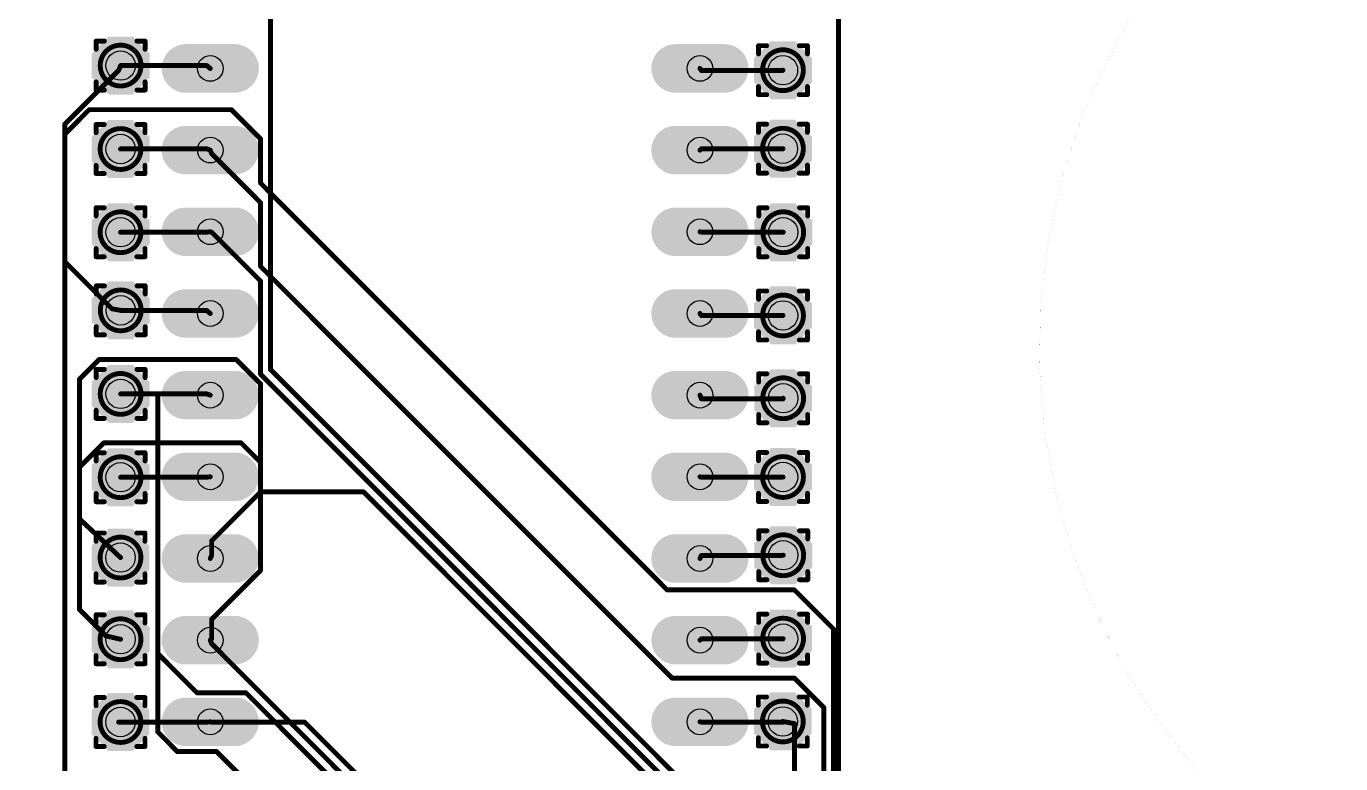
# Model space of a CAD drawing. Extents: x -96 to 96, y -43 to 63.
# Drawn here: x 43 to 83.91, y 2.21 to 25.15 of the extents above; entities that cross this region are included whole.
import ezdxf

# ---------------------------------------------------------------- set-up
doc = ezdxf.new("R2010")
doc.units = 0
for name, color, linetype in [('1', 12, 'CONTINUOUS'), ('16', 132, 'CONTINUOUS'), ('17', 110, 'CONTINUOUS'), ('20', 31, 'CONTINUOUS'), ('21', 253, 'CONTINUOUS'), ('23', 53, 'CONTINUOUS'), ('25', 253, 'CONTINUOUS'), ('29', 253, 'CONTINUOUS'), ('30', 253, 'CONTINUOUS'), ('44', 253, 'CONTINUOUS'), ('51', 253, 'CONTINUOUS')]:
    doc.layers.add(name, color=color, linetype=linetype)

# ---------------------------------------------------------------- blocks, each defined once
blk = doc.blocks.new('OCTAGONP')
at = {"const_width": 0.5}
blk.add_lwpolyline([(-0.25, -0.1036), (-0.25, 0.1036), (-0.1036, 0.25), (0.1036, 0.25), (0.25, 0.1036), (0.25, -0.1036), (0.1036, -0.25), (-0.1036, -0.25), (-0.25, -0.1036), (-0.25, 0.1036)], dxfattribs=at)
blk = doc.blocks.new('LONGP100')
at = {"const_width": 1}
blk.add_lwpolyline([(-0.5, 0), (0.5, 0)], dxfattribs=at)
at = {"const_width": 0.5}
for points in [[(-0.5, 0.25, 1), (-0.5, -0.25)], [(0.5, -0.25, 1), (0.5, 0.25)]]:
    blk.add_lwpolyline(points, format="xyb", dxfattribs=at)

msp = doc.modelspace()

# ---------------------------------------------------------------- linework, layer by layer
at = {"layer": '1', "const_width": 0.1524}
for points in [[(45.9369, 23.9268), (45.9357, 23.9257)], [(45.9369, 23.9268), (48.6156, 23.9268)], [(48.6156, 23.9268), (48.725, 23.836)], [(64.008, 23.7744), (63.965, 23.836)], [(66.5406, 23.7744), (64.008, 23.7744)], [(66.5479, 23.7817), (66.5406, 23.7744)], [(44.196, 21.7932), (44.958, 22.5552)], [(44.958, 22.5552), (49.3776, 22.5552)], [(49.3776, 22.5552), (50.292, 21.6408)], [(44.196, 17.8308), (44.196, 21.7932)], [(50.292, 21.6408), (50.292, 20.2692)], [(45.9359, 21.336), (45.9329, 21.3302)], [(45.9359, 21.336), (48.6156, 21.336)], [(48.6156, 21.336), (48.725, 21.296)], [(48.768, 21.1836), (48.725, 21.296)], [(64.008, 21.336), (63.965, 21.296)], [(66.5408, 21.336), (64.008, 21.336)], [(66.5408, 21.336), (66.5473, 21.3406)], [(48.768, 21.1836), (50.292, 19.6596)], [(50.292, 20.2692), (62.9412, 7.62)], [(50.292, 19.6596), (50.292, 17.6784)], [(45.9368, 18.7452), (45.9328, 18.7422)], [(45.9368, 18.7452), (48.6156, 18.7452)], [(48.6156, 18.7452), (48.725, 18.756)], [(64.008, 18.7452), (63.965, 18.756)], [(66.5486, 18.7452), (64.008, 18.7452)], [(66.5486, 18.7452), (66.5561, 18.7421)], [(45.6666, 16.3602), (44.196, 17.8308)], [(50.292, 17.6784), (63.0936, 4.8768)], [(45.6666, 16.3602), (45.9396, 16.3127)], [(45.9448, 16.3068), (45.9396, 16.3127)], [(45.9448, 16.3068), (48.6156, 16.3068)], [(48.6156, 16.3068), (48.725, 16.216)], [(64.008, 16.1544), (63.965, 16.216)], [(66.4464, 16.1544), (64.008, 16.1544)], [(66.4471, 16.1537), (66.4464, 16.1544)], [(66.5503, 16.1537), (66.4471, 16.1537)], [(44.6532, 14.1732), (45.2628, 14.7828)], [(45.2628, 14.7828), (49.53, 14.7828)], [(49.53, 14.7828), (50.292, 14.0208)], [(44.6532, 7.0104), (44.6532, 14.1732)], [(50.292, 14.0208), (50.292, 8.2296)], [(46.0248, 13.716), (45.9357, 13.7141)], [(46.0248, 13.716), (47.0916, 13.716)], [(47.0916, 13.716), (48.6156, 13.716)], [(47.0916, 13.716), (47.0916, 3.2004)], [(48.6156, 13.716), (48.725, 13.676)], [(64.008, 13.5636), (63.965, 13.676)], [(66.5529, 13.5636), (64.008, 13.5636)], [(66.5529, 13.5636), (66.5546, 13.5792)], [(64.008, 11.1252), (63.965, 11.136)], [(66.5289, 11.1252), (64.008, 11.1252)], [(66.5289, 11.1252), (66.5495, 11.1296)], [(64.008, 8.6868), (63.965, 8.596)], [(66.4845, 8.6868), (64.008, 8.6868)], [(66.4845, 8.6868), (66.5567, 8.6966)], [(50.292, 8.2296), (48.768, 6.7056)], [(62.9412, 7.62), (66.9036, 7.62)], [(66.9036, 7.62), (68.1228, 6.4008)], [(45.4755, 6.1881), (44.6532, 7.0104)], [(48.768, 6.7056), (48.768, 6.096)], [(45.4755, 6.1881), (45.9326, 6.084)], [(48.768, 6.096), (48.725, 6.056)], [(64.008, 6.096), (63.965, 6.056)], [(66.5499, 6.096), (64.008, 6.096)], [(66.5499, 6.096), (66.5525, 6.1033)], [(68.1228, 6.4008), (68.1228, 1.8288)], [(63.0936, 4.8768), (66.9036, 4.8768)], [(66.9036, 4.8768), (67.818, 3.9624)], [(67.818, 3.9624), (67.818, -2.286)], [(47.0916, 3.2004), (47.7012, 2.5908)], [(48.768, 3.5052), (48.725, 3.516)], [(51.6636, 3.5052), (48.768, 3.5052)], [(67.056, -11.8872), (51.6636, 3.5052)], [(64.008, 3.5052), (63.965, 3.516)], [(66.5422, 3.5052), (64.008, 3.5052)], [(66.5422, 3.5052), (66.5444, 3.527)], [(66.9036, 3.4603), (66.5444, 3.527)], [(66.9036, -5.4864), (66.9036, 3.4603)], [(47.7012, 2.5908), (48.9204, 2.5908)], [(48.9204, 2.5908), (64.1604, -12.6492)]]:
    msp.add_lwpolyline(points, dxfattribs=at)
at = {"layer": '1', "const_width": 0.0762}
for points in [[(45.9105, 23.9543, 1), (45.9609, 23.8972)], [(45.9369, 23.9649, 1), (45.9369, 23.8887)], [(45.9621, 23.8982, 1), (45.9117, 23.9554)], [(48.6399, 23.9561, 1), (48.5913, 23.8975)], [(48.6156, 23.8887, 1), (48.6156, 23.9649)], [(48.7007, 23.8067, 1), (48.7493, 23.8653)], [(63.9962, 23.8578, 1), (63.9338, 23.8142)], [(64.008, 23.8125, 1), (64.008, 23.7363)], [(63.9768, 23.7526, 1), (64.0392, 23.7962)], [(66.5137, 23.8013, 1), (66.5676, 23.7475)], [(66.5748, 23.7547, 1), (66.521, 23.8086)], [(66.5406, 23.7363, 1), (66.5406, 23.8125)], [(44.958, 22.5933, 1), (44.958, 22.5171)], [(44.9849, 22.5283, 1), (44.9311, 22.5821)], [(49.4045, 22.5821, 1), (49.3507, 22.5283)], [(49.3776, 22.5171, 1), (49.3776, 22.5933)], [(44.2341, 21.7932, 1), (44.1579, 21.7932)], [(44.1691, 21.8201, 1), (44.2229, 21.7663)], [(50.3301, 21.6408, 1), (50.2539, 21.6408)], [(50.2651, 21.6139, 1), (50.3189, 21.6677)], [(45.8993, 21.3482, 1), (45.9664, 21.3122)], [(45.9359, 21.3741, 1), (45.9359, 21.2979)], [(45.9695, 21.318, 1), (45.9024, 21.354)], [(48.6287, 21.3718, 1), (48.6025, 21.3002)], [(48.6156, 21.2979, 1), (48.6156, 21.3741)], [(48.7606, 21.3096, 1), (48.6894, 21.2824)], [(48.7119, 21.2602, 1), (48.7381, 21.3318)], [(63.939, 21.3239, 1), (63.991, 21.2681)], [(64.008, 21.3741, 1), (64.008, 21.2979)], [(64.034, 21.3081, 1), (63.982, 21.3639)], [(66.5186, 21.367, 1), (66.563, 21.305)], [(66.5695, 21.3097, 1), (66.5251, 21.3716)], [(66.5408, 21.2979, 1), (66.5408, 21.3741)], [(48.7949, 21.2105, 1), (48.7411, 21.1567)], [(48.7324, 21.17, 1), (48.8036, 21.1972)], [(50.2539, 20.2692, 1), (50.3301, 20.2692)], [(50.3189, 20.2961, 1), (50.2651, 20.2423)], [(50.3301, 19.6596, 1), (50.2539, 19.6596)], [(50.2651, 19.6327, 1), (50.3189, 19.6865)], [(45.9368, 18.7833, 1), (45.9368, 18.7071)], [(45.9598, 18.7149, 1), (45.9137, 18.7755)], [(48.6119, 18.7831, 1), (48.6193, 18.7073)], [(48.6156, 18.7071, 1), (48.6156, 18.7833)], [(48.7287, 18.7181, 1), (48.7213, 18.7939)], [(63.9743, 18.793, 1), (63.9557, 18.719)], [(64.008, 18.7833, 1), (64.008, 18.7071)], [(63.9987, 18.7082, 1), (64.0173, 18.7822)], [(66.5631, 18.7804, 1), (66.5341, 18.71)], [(66.5486, 18.7071, 1), (66.5486, 18.7833)], [(45.9097, 18.7725, 1), (45.9558, 18.7118)], [(66.5416, 18.7069, 1), (66.5706, 18.7774)], [(44.1579, 17.8308, 1), (44.2341, 17.8308)], [(44.2229, 17.8577, 1), (44.1691, 17.8039)], [(50.2539, 17.6784, 1), (50.3301, 17.6784)], [(50.3189, 17.7053, 1), (50.2651, 17.6515)], [(45.6732, 16.3977, 1), (45.6601, 16.3226)], [(45.6397, 16.3332, 1), (45.6936, 16.3871)], [(45.9681, 16.338, 1), (45.9111, 16.2874)], [(45.9448, 16.3449, 1), (45.9448, 16.2687)], [(45.9163, 16.2815, 1), (45.9734, 16.3321)], [(45.9331, 16.2752, 1), (45.9461, 16.3502)], [(48.6399, 16.3361, 1), (48.5913, 16.2775)], [(48.6156, 16.2687, 1), (48.6156, 16.3449)], [(48.7007, 16.1867, 1), (48.7493, 16.2453)], [(63.9962, 16.2378, 1), (63.9338, 16.1942)], [(64.008, 16.1925, 1), (64.008, 16.1163)], [(63.9768, 16.1326, 1), (64.0392, 16.1762)], [(66.4722, 16.1825, 1), (66.4206, 16.1263)], [(66.4471, 16.1918, 1), (66.4471, 16.1156)], [(66.4214, 16.1257, 1), (66.4729, 16.1818)], [(66.4464, 16.1163, 1), (66.4464, 16.1925)], [(66.5503, 16.1156, 1), (66.5503, 16.1918)], [(45.2628, 14.8209, 1), (45.2628, 14.7447)], [(45.2897, 14.7559, 1), (45.2359, 14.8097)], [(49.5569, 14.8097, 1), (49.5031, 14.7559)], [(49.53, 14.7447, 1), (49.53, 14.8209)], [(44.6913, 14.1732, 1), (44.6151, 14.1732)], [(44.6263, 14.2001, 1), (44.6801, 14.1463)], [(50.3301, 14.0208, 1), (50.2539, 14.0208)], [(50.2651, 13.9939, 1), (50.3189, 14.0477)], [(45.9349, 13.7521, 1), (45.9365, 13.676)], [(46.0248, 13.7541, 1), (46.0248, 13.6779)], [(46.0256, 13.6779, 1), (46.024, 13.7541)], [(47.0916, 13.7541, 1), (47.0916, 13.6779)], [(47.1297, 13.716, 1), (47.0535, 13.716)], [(47.0916, 13.6779, 1), (47.0916, 13.7541)], [(48.6287, 13.7518, 1), (48.6025, 13.6802)], [(48.6156, 13.6779, 1), (48.6156, 13.7541)], [(48.7119, 13.6402, 1), (48.7381, 13.7118)], [(64.0006, 13.6896, 1), (63.9294, 13.6624)], [(64.008, 13.6017, 1), (64.008, 13.5255)], [(63.9724, 13.55, 1), (64.0436, 13.5772)], [(66.515, 13.5678, 1), (66.5908, 13.5594)], [(66.5925, 13.575, 1), (66.5167, 13.5834)], [(66.5529, 13.5255, 1), (66.5529, 13.6017)], [(63.9743, 11.173, 1), (63.9557, 11.099)], [(64.008, 11.1633, 1), (64.008, 11.0871)], [(63.9987, 11.0882, 1), (64.0173, 11.1622)], [(66.5209, 11.1624, 1), (66.537, 11.088)], [(66.5289, 11.0871, 1), (66.5289, 11.1633)], [(66.5575, 11.0924, 1), (66.5414, 11.1669)], [(63.9306, 8.6123, 1), (63.9994, 8.5797)], [(64.008, 8.7249, 1), (64.008, 8.6487)], [(64.0424, 8.6705, 1), (63.9736, 8.7031)], [(66.4794, 8.7246, 1), (66.4896, 8.649)], [(66.4845, 8.6487, 1), (66.4845, 8.7249)], [(66.5618, 8.6588, 1), (66.5515, 8.7343)], [(50.2539, 8.2296, 1), (50.3301, 8.2296)], [(50.3189, 8.2027, 1), (50.2651, 8.2565)], [(62.9412, 7.6581, 1), (62.9412, 7.5819)], [(62.9143, 7.5931, 1), (62.9681, 7.6469)], [(66.9305, 7.6469, 1), (66.8767, 7.5931)], [(66.9036, 7.5819, 1), (66.9036, 7.6581)], [(44.6151, 7.0104, 1), (44.6913, 7.0104)], [(44.6801, 7.0373, 1), (44.6263, 6.9835)], [(48.8061, 6.7056, 1), (48.7299, 6.7056)], [(48.7411, 6.7325, 1), (48.7949, 6.6787)], [(45.4839, 6.2253, 1), (45.467, 6.151)], [(45.4485, 6.1612, 1), (45.5024, 6.2151)], [(45.9241, 6.0468, 1), (45.941, 6.1211)], [(48.794, 6.0681, 1), (48.742, 6.1239)], [(64.008, 6.1341, 1), (64.008, 6.0579)], [(64.034, 6.0681, 1), (63.982, 6.1239)], [(66.514, 6.1088, 1), (66.5858, 6.0832)], [(66.5884, 6.0905, 1), (66.5167, 6.1161)], [(66.5499, 6.0579, 1), (66.5499, 6.1341)], [(68.1609, 6.4008, 1), (68.0847, 6.4008)], [(68.0959, 6.3739, 1), (68.1497, 6.4277)], [(48.699, 6.0839, 1), (48.751, 6.0281)], [(48.7299, 6.096, 1), (48.8061, 6.096)], [(63.939, 6.0839, 1), (63.991, 6.0281)], [(63.0936, 4.9149, 1), (63.0936, 4.8387)], [(63.0667, 4.8499, 1), (63.1205, 4.9037)], [(66.9305, 4.9037, 1), (66.8767, 4.8499)], [(66.9036, 4.8387, 1), (66.9036, 4.9149)], [(67.8561, 3.9624, 1), (67.7799, 3.9624)], [(67.7911, 3.9355, 1), (67.8449, 3.9893)], [(47.1185, 3.2273, 1), (47.0647, 3.1735)], [(48.7343, 3.553, 1), (48.7157, 3.479)], [(48.768, 3.5433, 1), (48.768, 3.4671)], [(48.7587, 3.4682, 1), (48.7773, 3.5422)], [(51.6905, 3.5321, 1), (51.6367, 3.4783)], [(51.6636, 3.4671, 1), (51.6636, 3.5433)], [(63.9743, 3.553, 1), (63.9557, 3.479)], [(64.008, 3.5433, 1), (64.008, 3.4671)], [(63.9987, 3.4682, 1), (64.0173, 3.5422)], [(66.5043, 3.509, 1), (66.5801, 3.5014)], [(66.5514, 3.5645, 1), (66.5375, 3.4896)], [(66.5823, 3.5232, 1), (66.5065, 3.5308)], [(66.5422, 3.4671, 1), (66.5422, 3.5433)], [(66.9417, 3.4603, 1), (66.8655, 3.4603)], [(66.8966, 3.4228, 1), (66.9106, 3.4977)], [(47.0535, 3.2004, 1), (47.1297, 3.2004)], [(47.7012, 2.6289, 1), (47.7012, 2.5527)], [(47.6743, 2.5639, 1), (47.7281, 2.6177)], [(48.9473, 2.6177, 1), (48.8935, 2.5639)], [(48.9204, 2.5527, 1), (48.9204, 2.6289)]]:
    msp.add_lwpolyline(points, format="xyb", dxfattribs=at)
at = {"layer": '16', "const_width": 0.1524}
for points in [[(68.2752, 30.1752), (68.2752, 1.6764)], [(50.5968, 29.5656), (50.5968, 14.478)], [(45.8724, 23.7744), (44.196, 22.098)], [(45.8724, 23.7744), (45.9357, 23.9257)], [(44.196, 22.098), (44.196, -1.6764)], [(48.768, 18.7452), (48.725, 18.756)], [(48.768, 18.7452), (50.292, 17.2212)], [(50.292, 17.2212), (50.292, 14.3256)], [(50.292, 14.3256), (74.0664, -9.4488)], [(50.5968, 14.478), (74.2188, -9.144)], [(44.6532, 11.43), (45.4152, 12.192)], [(45.4152, 12.192), (49.6824, 12.192)], [(49.6824, 12.192), (50.292, 11.5824)], [(44.6532, 9.8312), (44.6532, 11.43)], [(50.292, 11.5824), (50.292, 10.668)], [(45.9415, 11.1252), (45.9347, 11.123)], [(45.9415, 11.1252), (47.0916, 11.1252)], [(47.0916, 11.1252), (48.6156, 11.1252)], [(47.0916, 5.6388), (47.0916, 11.1252)], [(48.6156, 11.1252), (48.725, 11.136)], [(50.292, 10.668), (48.768, 9.144)], [(53.4924, 10.668), (50.292, 10.668)], [(74.3712, -10.2108), (53.4924, 10.668)], [(44.6532, 9.8312), (45.9318, 8.625)], [(48.768, 9.144), (48.768, 8.6868)], [(48.768, 8.6868), (48.725, 8.596)], [(48.768, 5.9436), (48.725, 6.056)], [(48.768, 5.9436), (59.436, -4.7244)], [(48.3108, 4.4196), (47.0916, 5.6388)], [(49.8348, 4.4196), (48.3108, 4.4196)], [(62.1792, -7.9248), (49.8348, 4.4196)], [(45.8724, 3.5052), (45.8771, 3.5099)], [(45.8724, 3.5052), (48.6156, 3.5052)], [(45.9317, 3.51), (45.8771, 3.5099)], [(48.6156, 3.5052), (48.725, 3.516)]]:
    msp.add_lwpolyline(points, dxfattribs=at)
at = {"layer": '16', "const_width": 0.0762}
for points in [[(45.8372, 23.7891, 1), (45.9076, 23.7597)], [(45.8993, 23.7475, 1), (45.8455, 23.8013)], [(45.9708, 23.9111, 1), (45.9005, 23.9404)], [(44.2341, 22.098, 1), (44.1579, 22.098)], [(44.1691, 22.1249, 1), (44.2229, 22.0711)], [(48.7343, 18.793, 1), (48.7157, 18.719)], [(48.7949, 18.7721, 1), (48.7411, 18.7183)], [(48.7587, 18.7082, 1), (48.7773, 18.7822)], [(50.3301, 17.2212, 1), (50.2539, 17.2212)], [(50.2651, 17.1943, 1), (50.3189, 17.2481)], [(50.2539, 14.3256, 1), (50.3301, 14.3256)], [(50.3189, 14.3525, 1), (50.2651, 14.2987)], [(50.5587, 14.478, 1), (50.6349, 14.478)], [(50.6237, 14.5049, 1), (50.5699, 14.4511)], [(45.4152, 12.2301, 1), (45.4152, 12.1539)], [(45.4421, 12.1651, 1), (45.3883, 12.2189)], [(49.7093, 12.2189, 1), (49.6555, 12.1651)], [(49.6824, 12.1539, 1), (49.6824, 12.2301)], [(44.6913, 11.43, 1), (44.6151, 11.43)], [(44.6263, 11.4569, 1), (44.6801, 11.4031)], [(50.3301, 11.5824, 1), (50.2539, 11.5824)], [(50.2651, 11.5555, 1), (50.3189, 11.6093)], [(45.9228, 11.1591, 1), (45.9467, 11.0868)], [(45.9415, 11.1633, 1), (45.9415, 11.0871)], [(45.9535, 11.089, 1), (45.9296, 11.1614)], [(47.0916, 11.1633, 1), (47.0916, 11.0871)], [(47.1297, 11.1252, 1), (47.0535, 11.1252)], [(47.0916, 11.0871, 1), (47.0916, 11.1633)], [(48.6119, 11.1631, 1), (48.6193, 11.0873)], [(48.6156, 11.0871, 1), (48.6156, 11.1633)], [(48.7287, 11.0981, 1), (48.7213, 11.1739)], [(50.292, 10.7061, 1), (50.292, 10.6299)], [(50.2539, 10.668, 1), (50.3301, 10.668)], [(50.3189, 10.6411, 1), (50.2651, 10.6949)], [(53.5193, 10.6949, 1), (53.4655, 10.6411)], [(53.4924, 10.6299, 1), (53.4924, 10.7061)], [(44.6793, 9.859, 1), (44.6271, 9.8035)], [(44.6151, 9.8312, 1), (44.6913, 9.8312)], [(48.8061, 9.144, 1), (48.7299, 9.144)], [(48.7411, 9.1709, 1), (48.7949, 9.1171)], [(45.9056, 8.5972, 1), (45.9579, 8.6527)], [(48.6906, 8.6123, 1), (48.7594, 8.5797)], [(48.7299, 8.6868, 1), (48.8061, 8.6868)], [(48.8024, 8.6705, 1), (48.7336, 8.7031)], [(48.7606, 6.0696, 1), (48.6894, 6.0424)], [(48.7949, 5.9705, 1), (48.7411, 5.9167)], [(48.7324, 5.93, 1), (48.8036, 5.9572)], [(47.0535, 5.6388, 1), (47.1297, 5.6388)], [(47.1185, 5.6657, 1), (47.0647, 5.6119)], [(48.3108, 4.4577, 1), (48.3108, 4.3815)], [(48.2839, 4.3927, 1), (48.3377, 4.4465)], [(49.8617, 4.4465, 1), (49.8079, 4.3927)], [(49.8348, 4.3815, 1), (49.8348, 4.4577)], [(45.8724, 3.5433, 1), (45.8724, 3.4671)], [(45.8455, 3.5321, 1), (45.8993, 3.4783)], [(45.877, 3.548, 1), (45.8772, 3.4718)], [(45.904, 3.4829, 1), (45.8501, 3.5368)], [(45.9317, 3.4719, 1), (45.9316, 3.5481)], [(48.6119, 3.5431, 1), (48.6193, 3.4673)], [(48.6156, 3.4671, 1), (48.6156, 3.5433)], [(48.7287, 3.4781, 1), (48.7213, 3.5539)]]:
    msp.add_lwpolyline(points, format="xyb", dxfattribs=at)
at = {"layer": '20', "const_width": 0.001}
for points in [[(43, 43.9022), (43, -8.6615)], [(72.4279, -0.8961), (72.4279, 43.1434)]]:
    msp.add_lwpolyline(points, dxfattribs=at)
at = {"layer": '21', "const_width": 0.1524}
for points in [[(45.4277, 24.6877), (45.1737, 24.6877)], [(45.1737, 24.6877), (45.1737, 24.4337)], [(46.6977, 24.6877), (46.4437, 24.6877)], [(46.6977, 24.4337), (46.6977, 24.6877)], [(66.0399, 24.5437), (65.7859, 24.5437)], [(65.7859, 24.5437), (65.7859, 24.2897)], [(67.3099, 24.5437), (67.0559, 24.5437)], [(67.3099, 24.2897), (67.3099, 24.5437)], [(45.1737, 23.4177), (45.1737, 23.1637)], [(46.6977, 23.1637), (46.6977, 23.4177)], [(65.7859, 23.2737), (65.7859, 23.0197)], [(67.3099, 23.0197), (67.3099, 23.2737)], [(45.1737, 23.1637), (45.4277, 23.1637)], [(46.4437, 23.1637), (46.6977, 23.1637)], [(65.7859, 23.0197), (66.0399, 23.0197)], [(67.0559, 23.0197), (67.3099, 23.0197)], [(45.4249, 22.0922), (45.1709, 22.0922)], [(45.1709, 22.0922), (45.1709, 21.8382)], [(46.6949, 22.0922), (46.4409, 22.0922)], [(46.6949, 21.8382), (46.6949, 22.0922)], [(66.0393, 22.1026), (65.7853, 22.1026)], [(65.7853, 22.1026), (65.7853, 21.8486)], [(67.3093, 22.1026), (67.0553, 22.1026)], [(67.3093, 21.8486), (67.3093, 22.1026)], [(45.1709, 20.8222), (45.1709, 20.5682)], [(46.6949, 20.5682), (46.6949, 20.8222)], [(65.7853, 20.8326), (65.7853, 20.5786)], [(67.3093, 20.5786), (67.3093, 20.8326)], [(45.1709, 20.5682), (45.4249, 20.5682)], [(46.4409, 20.5682), (46.6949, 20.5682)], [(65.7853, 20.5786), (66.0393, 20.5786)], [(67.0553, 20.5786), (67.3093, 20.5786)], [(45.4248, 19.5042), (45.1708, 19.5042)], [(45.1708, 19.5042), (45.1708, 19.2502)], [(46.6948, 19.5042), (46.4408, 19.5042)], [(46.6948, 19.2502), (46.6948, 19.5042)], [(66.0481, 19.5041), (65.7941, 19.5041)], [(65.7941, 19.5041), (65.7941, 19.2501)], [(67.3181, 19.5041), (67.0641, 19.5041)], [(67.3181, 19.2501), (67.3181, 19.5041)], [(45.1708, 18.2342), (45.1708, 17.9802)], [(45.1708, 17.9802), (45.4248, 17.9802)], [(46.4408, 17.9802), (46.6948, 17.9802)], [(46.6948, 17.9802), (46.6948, 18.2342)], [(65.7941, 18.2341), (65.7941, 17.9801)], [(65.7941, 17.9801), (66.0481, 17.9801)], [(67.0641, 17.9801), (67.3181, 17.9801)], [(67.3181, 17.9801), (67.3181, 18.2341)], [(45.4316, 17.0747), (45.1776, 17.0747)], [(45.1776, 17.0747), (45.1776, 16.8207)], [(46.7016, 17.0747), (46.4476, 17.0747)], [(46.7016, 16.8207), (46.7016, 17.0747)], [(66.0423, 16.9157), (65.7883, 16.9157)], [(65.7883, 16.9157), (65.7883, 16.6617)], [(67.3123, 16.9157), (67.0583, 16.9157)], [(67.3123, 16.6617), (67.3123, 16.9157)], [(45.1776, 15.8047), (45.1776, 15.5507)], [(45.1776, 15.5507), (45.4316, 15.5507)], [(46.4476, 15.5507), (46.7016, 15.5507)], [(46.7016, 15.5507), (46.7016, 15.8047)], [(65.7883, 15.6457), (65.7883, 15.3917)], [(67.3123, 15.3917), (67.3123, 15.6457)], [(65.7883, 15.3917), (66.0423, 15.3917)], [(67.0583, 15.3917), (67.3123, 15.3917)], [(45.4277, 14.4761), (45.1737, 14.4761)], [(45.1737, 14.4761), (45.1737, 14.2221)], [(46.6977, 14.4761), (46.4437, 14.4761)], [(46.6977, 14.2221), (46.6977, 14.4761)], [(66.0466, 14.3412), (65.7926, 14.3412)], [(65.7926, 14.3412), (65.7926, 14.0872)], [(67.3166, 14.3412), (67.0626, 14.3412)], [(67.3166, 14.0872), (67.3166, 14.3412)], [(45.1737, 13.2061), (45.1737, 12.952)], [(46.6977, 12.952), (46.6977, 13.2061)], [(65.7926, 13.0712), (65.7926, 12.8172)], [(67.3166, 12.8172), (67.3166, 13.0712)], [(45.1737, 12.952), (45.4277, 12.952)], [(46.4437, 12.952), (46.6977, 12.952)], [(65.7926, 12.8172), (66.0466, 12.8172)], [(67.0626, 12.8172), (67.3166, 12.8172)], [(45.4267, 11.885), (45.1727, 11.885)], [(45.1727, 11.885), (45.1727, 11.631)], [(46.6967, 11.885), (46.4427, 11.885)], [(46.6967, 11.631), (46.6967, 11.885)], [(66.0415, 11.8916), (65.7875, 11.8916)], [(65.7875, 11.8916), (65.7875, 11.6376)], [(67.3115, 11.8916), (67.0575, 11.8916)], [(67.3115, 11.6376), (67.3115, 11.8916)], [(45.1727, 10.615), (45.1727, 10.361)], [(46.6967, 10.361), (46.6967, 10.615)], [(65.7875, 10.6216), (65.7875, 10.3676)], [(67.3115, 10.3676), (67.3115, 10.6216)], [(45.1727, 10.361), (45.4267, 10.361)], [(46.4427, 10.361), (46.6967, 10.361)], [(65.7875, 10.3676), (66.0415, 10.3676)], [(67.0575, 10.3676), (67.3115, 10.3676)], [(45.4238, 9.387), (45.1698, 9.387)], [(45.1698, 9.387), (45.1698, 9.133)], [(46.6938, 9.387), (46.4398, 9.387)], [(46.6938, 9.133), (46.6938, 9.387)], [(66.0487, 9.4586), (65.7947, 9.4586)], [(65.7947, 9.4586), (65.7947, 9.2046)], [(67.3187, 9.4586), (67.0647, 9.4586)], [(67.3187, 9.2046), (67.3187, 9.4586)], [(45.1698, 8.117), (45.1698, 7.863)], [(46.6938, 7.863), (46.6938, 8.117)], [(65.7947, 8.1886), (65.7947, 7.9346)], [(67.3187, 7.9346), (67.3187, 8.1886)], [(45.1698, 7.863), (45.4238, 7.863)], [(46.4398, 7.863), (46.6938, 7.863)], [(65.7947, 7.9346), (66.0487, 7.9346)], [(67.0647, 7.9346), (67.3187, 7.9346)], [(45.4246, 6.846), (45.1706, 6.846)], [(45.1706, 6.846), (45.1706, 6.592)], [(46.6946, 6.846), (46.4406, 6.846)], [(46.6946, 6.592), (46.6946, 6.846)], [(66.0445, 6.8653), (65.7905, 6.8653)], [(65.7905, 6.8653), (65.7905, 6.6113)], [(67.3145, 6.8653), (67.0605, 6.8653)], [(67.3145, 6.6113), (67.3145, 6.8653)], [(45.1706, 5.576), (45.1706, 5.322)], [(45.1706, 5.322), (45.4246, 5.322)], [(46.4406, 5.322), (46.6946, 5.322)], [(46.6946, 5.322), (46.6946, 5.576)], [(65.7905, 5.5953), (65.7905, 5.3413)], [(65.7905, 5.3413), (66.0445, 5.3413)], [(67.0605, 5.3413), (67.3145, 5.3413)], [(67.3145, 5.3413), (67.3145, 5.5953)], [(45.4237, 4.272), (45.1697, 4.272)], [(45.1697, 4.272), (45.1697, 4.018)], [(46.6937, 4.272), (46.4397, 4.272)], [(46.6937, 4.018), (46.6937, 4.272)], [(66.0364, 4.289), (65.7824, 4.289)], [(65.7824, 4.289), (65.7824, 4.035)], [(67.3064, 4.289), (67.0524, 4.289)], [(67.3064, 4.035), (67.3064, 4.289)], [(45.1697, 3.002), (45.1697, 2.748)], [(46.6937, 2.748), (46.6937, 3.002)], [(65.7824, 3.019), (65.7824, 2.765)], [(67.3064, 2.765), (67.3064, 3.019)], [(45.1697, 2.748), (45.4237, 2.748)], [(46.4397, 2.748), (46.6937, 2.748)], [(65.7824, 2.765), (66.0364, 2.765)], [(67.0524, 2.765), (67.3064, 2.765)]]:
    msp.add_lwpolyline(points, dxfattribs=at)
at = {"layer": '21', "const_width": 0.0762}
for points in [[(45.1737, 24.7258, 1), (45.1737, 24.6496)], [(45.2118, 24.6877, 1), (45.1356, 24.6877)], [(45.4277, 24.6496, 1), (45.4277, 24.7258)], [(46.4437, 24.7258, 1), (46.4437, 24.6496)], [(46.7358, 24.6877, 1), (46.6596, 24.6877)], [(46.6977, 24.6496, 1), (46.6977, 24.7258)], [(65.7859, 24.5818, 1), (65.7859, 24.5056)], [(65.824, 24.5437, 1), (65.7478, 24.5437)], [(66.0399, 24.5056, 1), (66.0399, 24.5818)], [(67.0559, 24.5818, 1), (67.0559, 24.5056)], [(67.348, 24.5437, 1), (67.2718, 24.5437)], [(67.3099, 24.5056, 1), (67.3099, 24.5818)], [(45.1356, 24.4337, 1), (45.2118, 24.4337)], [(46.6596, 24.4337, 1), (46.7358, 24.4337)], [(65.7478, 24.2897, 1), (65.824, 24.2897)], [(67.2718, 24.2897, 1), (67.348, 24.2897)], [(45.2118, 23.4177, 1), (45.1356, 23.4177)], [(46.7358, 23.4177, 1), (46.6596, 23.4177)], [(65.824, 23.2737, 1), (65.7478, 23.2737)], [(67.348, 23.2737, 1), (67.2718, 23.2737)], [(45.1737, 23.2018, 1), (45.1737, 23.1256)], [(45.1356, 23.1637, 1), (45.2118, 23.1637)], [(45.4277, 23.1256, 1), (45.4277, 23.2018)], [(46.4437, 23.2018, 1), (46.4437, 23.1256)], [(46.6596, 23.1637, 1), (46.7358, 23.1637)], [(46.6977, 23.1256, 1), (46.6977, 23.2018)], [(65.7859, 23.0578, 1), (65.7859, 22.9816)], [(65.7478, 23.0197, 1), (65.824, 23.0197)], [(66.0399, 22.9816, 1), (66.0399, 23.0578)], [(67.0559, 23.0578, 1), (67.0559, 22.9816)], [(67.2718, 23.0197, 1), (67.348, 23.0197)], [(67.3099, 22.9816, 1), (67.3099, 23.0578)], [(45.1709, 22.1303, 1), (45.1709, 22.0541)], [(45.209, 22.0922, 1), (45.1328, 22.0922)], [(45.4249, 22.0541, 1), (45.4249, 22.1303)], [(46.4409, 22.1303, 1), (46.4409, 22.0541)], [(46.733, 22.0922, 1), (46.6568, 22.0922)], [(46.6949, 22.0541, 1), (46.6949, 22.1303)], [(65.7853, 22.1407, 1), (65.7853, 22.0645)], [(65.8234, 22.1026, 1), (65.7472, 22.1026)], [(66.0393, 22.0645, 1), (66.0393, 22.1407)], [(67.0553, 22.1407, 1), (67.0553, 22.0645)], [(67.3474, 22.1026, 1), (67.2712, 22.1026)], [(67.3093, 22.0645, 1), (67.3093, 22.1407)], [(45.1328, 21.8382, 1), (45.209, 21.8382)], [(46.6568, 21.8382, 1), (46.733, 21.8382)], [(65.7472, 21.8486, 1), (65.8234, 21.8486)], [(67.2712, 21.8486, 1), (67.3474, 21.8486)], [(45.209, 20.8222, 1), (45.1328, 20.8222)], [(46.733, 20.8222, 1), (46.6568, 20.8222)], [(65.8234, 20.8326, 1), (65.7472, 20.8326)], [(67.3474, 20.8326, 1), (67.2712, 20.8326)], [(45.1709, 20.6063, 1), (45.1709, 20.5301)], [(45.1328, 20.5682, 1), (45.209, 20.5682)], [(45.4249, 20.5301, 1), (45.4249, 20.6063)], [(46.4409, 20.6063, 1), (46.4409, 20.5301)], [(46.6568, 20.5682, 1), (46.733, 20.5682)], [(46.6949, 20.5301, 1), (46.6949, 20.6063)], [(65.7853, 20.6167, 1), (65.7853, 20.5405)], [(65.7472, 20.5786, 1), (65.8234, 20.5786)], [(66.0393, 20.5405, 1), (66.0393, 20.6167)], [(67.0553, 20.6167, 1), (67.0553, 20.5405)], [(67.2712, 20.5786, 1), (67.3474, 20.5786)], [(67.3093, 20.5405, 1), (67.3093, 20.6167)], [(45.1708, 19.5423, 1), (45.1708, 19.4661)], [(45.2089, 19.5042, 1), (45.1327, 19.5042)], [(45.1327, 19.2502, 1), (45.2089, 19.2502)], [(45.4248, 19.4661, 1), (45.4248, 19.5423)], [(46.4408, 19.5423, 1), (46.4408, 19.4661)], [(46.7329, 19.5042, 1), (46.6567, 19.5042)], [(46.6567, 19.2502, 1), (46.7329, 19.2502)], [(46.6948, 19.4661, 1), (46.6948, 19.5423)], [(65.7941, 19.5422, 1), (65.7941, 19.466)], [(65.8322, 19.5041, 1), (65.756, 19.5041)], [(65.756, 19.2501, 1), (65.8322, 19.2501)], [(66.0481, 19.466, 1), (66.0481, 19.5422)], [(67.0641, 19.5422, 1), (67.0641, 19.466)], [(67.3562, 19.5041, 1), (67.28, 19.5041)], [(67.28, 19.2501, 1), (67.3562, 19.2501)], [(67.3181, 19.466, 1), (67.3181, 19.5422)], [(45.2089, 18.2342, 1), (45.1327, 18.2342)], [(45.1708, 18.0183, 1), (45.1708, 17.9421)], [(45.1327, 17.9802, 1), (45.2089, 17.9802)], [(45.4248, 17.9421, 1), (45.4248, 18.0183)], [(46.4408, 18.0183, 1), (46.4408, 17.9421)], [(46.7329, 18.2342, 1), (46.6567, 18.2342)], [(46.6567, 17.9802, 1), (46.7329, 17.9802)], [(46.6948, 17.9421, 1), (46.6948, 18.0183)], [(65.8322, 18.2341, 1), (65.756, 18.2341)], [(65.7941, 18.0182, 1), (65.7941, 17.942)], [(65.756, 17.9801, 1), (65.8322, 17.9801)], [(66.0481, 17.942, 1), (66.0481, 18.0182)], [(67.0641, 18.0182, 1), (67.0641, 17.942)], [(67.3562, 18.2341, 1), (67.28, 18.2341)], [(67.28, 17.9801, 1), (67.3562, 17.9801)], [(67.3181, 17.942, 1), (67.3181, 18.0182)], [(45.1776, 17.1128, 1), (45.1776, 17.0366)], [(45.2157, 17.0747, 1), (45.1395, 17.0747)], [(45.1395, 16.8207, 1), (45.2157, 16.8207)], [(45.4316, 17.0366, 1), (45.4316, 17.1128)], [(46.4476, 17.1128, 1), (46.4476, 17.0366)], [(46.7397, 17.0747, 1), (46.6635, 17.0747)], [(46.6635, 16.8207, 1), (46.7397, 16.8207)], [(46.7016, 17.0366, 1), (46.7016, 17.1128)], [(65.7883, 16.9538, 1), (65.7883, 16.8776)], [(65.8264, 16.9157, 1), (65.7502, 16.9157)], [(66.0423, 16.8776, 1), (66.0423, 16.9538)], [(67.0583, 16.9538, 1), (67.0583, 16.8776)], [(67.3504, 16.9157, 1), (67.2742, 16.9157)], [(67.3123, 16.8776, 1), (67.3123, 16.9538)], [(65.7502, 16.6617, 1), (65.8264, 16.6617)], [(67.2742, 16.6617, 1), (67.3504, 16.6617)], [(45.2157, 15.8047, 1), (45.1395, 15.8047)], [(45.1776, 15.5888, 1), (45.1776, 15.5126)], [(45.1395, 15.5507, 1), (45.2157, 15.5507)], [(45.4316, 15.5126, 1), (45.4316, 15.5888)], [(46.4476, 15.5888, 1), (46.4476, 15.5126)], [(46.7397, 15.8047, 1), (46.6635, 15.8047)], [(46.6635, 15.5507, 1), (46.7397, 15.5507)], [(46.7016, 15.5126, 1), (46.7016, 15.5888)], [(65.8264, 15.6457, 1), (65.7502, 15.6457)], [(67.3504, 15.6457, 1), (67.2742, 15.6457)], [(65.7883, 15.4298, 1), (65.7883, 15.3536)], [(65.7502, 15.3917, 1), (65.8264, 15.3917)], [(66.0423, 15.3536, 1), (66.0423, 15.4298)], [(67.0583, 15.4298, 1), (67.0583, 15.3536)], [(67.2742, 15.3917, 1), (67.3504, 15.3917)], [(67.3123, 15.3536, 1), (67.3123, 15.4298)], [(45.1737, 14.5142, 1), (45.1737, 14.438)], [(45.2118, 14.4761, 1), (45.1356, 14.4761)], [(45.4277, 14.438, 1), (45.4277, 14.5142)], [(46.4437, 14.5142, 1), (46.4437, 14.438)], [(46.7358, 14.4761, 1), (46.6596, 14.4761)], [(46.6977, 14.438, 1), (46.6977, 14.5142)], [(65.7926, 14.3793, 1), (65.7926, 14.3031)], [(65.8307, 14.3412, 1), (65.7545, 14.3412)], [(66.0466, 14.3031, 1), (66.0466, 14.3793)], [(67.0626, 14.3793, 1), (67.0626, 14.3031)], [(67.3547, 14.3412, 1), (67.2785, 14.3412)], [(67.3166, 14.3031, 1), (67.3166, 14.3793)], [(45.1356, 14.2221, 1), (45.2118, 14.2221)], [(46.6596, 14.2221, 1), (46.7358, 14.2221)], [(65.7545, 14.0872, 1), (65.8307, 14.0872)], [(67.2785, 14.0872, 1), (67.3547, 14.0872)], [(45.2118, 13.2061, 1), (45.1356, 13.2061)], [(46.7358, 13.2061, 1), (46.6596, 13.2061)], [(65.8307, 13.0712, 1), (65.7545, 13.0712)], [(67.3547, 13.0712, 1), (67.2785, 13.0712)], [(45.1737, 12.9901, 1), (45.1737, 12.9139)], [(45.1356, 12.952, 1), (45.2118, 12.952)], [(45.4277, 12.9139, 1), (45.4277, 12.9901)], [(46.4437, 12.9901, 1), (46.4437, 12.9139)], [(46.6596, 12.952, 1), (46.7358, 12.952)], [(46.6977, 12.9139, 1), (46.6977, 12.9901)], [(65.7926, 12.8553, 1), (65.7926, 12.7791)], [(65.7545, 12.8172, 1), (65.8307, 12.8172)], [(66.0466, 12.7791, 1), (66.0466, 12.8553)], [(67.0626, 12.8553, 1), (67.0626, 12.7791)], [(67.2785, 12.8172, 1), (67.3547, 12.8172)], [(67.3166, 12.7791, 1), (67.3166, 12.8553)], [(45.1727, 11.9231, 1), (45.1727, 11.8469)], [(45.2108, 11.885, 1), (45.1346, 11.885)], [(45.4267, 11.8469, 1), (45.4267, 11.9231)], [(46.4427, 11.9231, 1), (46.4427, 11.8469)], [(46.7348, 11.885, 1), (46.6586, 11.885)], [(46.6967, 11.8469, 1), (46.6967, 11.9231)], [(65.7875, 11.9297, 1), (65.7875, 11.8535)], [(65.8256, 11.8916, 1), (65.7494, 11.8916)], [(66.0415, 11.8535, 1), (66.0415, 11.9297)], [(67.0575, 11.9297, 1), (67.0575, 11.8535)], [(67.3496, 11.8916, 1), (67.2734, 11.8916)], [(67.3115, 11.8535, 1), (67.3115, 11.9297)], [(45.1346, 11.631, 1), (45.2108, 11.631)], [(46.6586, 11.631, 1), (46.7348, 11.631)], [(65.7494, 11.6376, 1), (65.8256, 11.6376)], [(67.2734, 11.6376, 1), (67.3496, 11.6376)], [(45.2108, 10.615, 1), (45.1346, 10.615)], [(46.7348, 10.615, 1), (46.6586, 10.615)], [(65.8256, 10.6216, 1), (65.7494, 10.6216)], [(67.3496, 10.6216, 1), (67.2734, 10.6216)], [(45.1727, 10.3991, 1), (45.1727, 10.3229)], [(45.1346, 10.361, 1), (45.2108, 10.361)], [(45.4267, 10.3229, 1), (45.4267, 10.3991)], [(46.4427, 10.3991, 1), (46.4427, 10.3229)], [(46.6586, 10.361, 1), (46.7348, 10.361)], [(46.6967, 10.3229, 1), (46.6967, 10.3991)], [(65.7875, 10.4057, 1), (65.7875, 10.3295)], [(65.7494, 10.3676, 1), (65.8256, 10.3676)], [(66.0415, 10.3295, 1), (66.0415, 10.4057)], [(67.0575, 10.4057, 1), (67.0575, 10.3295)], [(67.2734, 10.3676, 1), (67.3496, 10.3676)], [(67.3115, 10.3295, 1), (67.3115, 10.4057)], [(45.1698, 9.4251, 1), (45.1698, 9.3489)], [(45.2079, 9.387, 1), (45.1317, 9.387)], [(45.4238, 9.3489, 1), (45.4238, 9.4251)], [(46.4398, 9.4251, 1), (46.4398, 9.3489)], [(46.7319, 9.387, 1), (46.6557, 9.387)], [(46.6938, 9.3489, 1), (46.6938, 9.4251)], [(65.7947, 9.4967, 1), (65.7947, 9.4205)], [(65.8328, 9.4586, 1), (65.7566, 9.4586)], [(66.0487, 9.4205, 1), (66.0487, 9.4967)], [(67.0647, 9.4967, 1), (67.0647, 9.4205)], [(67.3568, 9.4586, 1), (67.2806, 9.4586)], [(67.3187, 9.4205, 1), (67.3187, 9.4967)], [(45.1317, 9.133, 1), (45.2079, 9.133)], [(46.6557, 9.133, 1), (46.7319, 9.133)], [(65.7566, 9.2046, 1), (65.8328, 9.2046)], [(67.2806, 9.2046, 1), (67.3568, 9.2046)], [(45.2079, 8.117, 1), (45.1317, 8.117)], [(46.7319, 8.117, 1), (46.6557, 8.117)], [(65.8328, 8.1886, 1), (65.7566, 8.1886)], [(67.3568, 8.1886, 1), (67.2806, 8.1886)], [(45.1698, 7.9011, 1), (45.1698, 7.8249)], [(45.1317, 7.863, 1), (45.2079, 7.863)], [(45.4238, 7.8249, 1), (45.4238, 7.9011)], [(46.4398, 7.9011, 1), (46.4398, 7.8249)], [(46.6557, 7.863, 1), (46.7319, 7.863)], [(46.6938, 7.8249, 1), (46.6938, 7.9011)], [(65.7947, 7.9727, 1), (65.7947, 7.8965)], [(65.7566, 7.9346, 1), (65.8328, 7.9346)], [(66.0487, 7.8965, 1), (66.0487, 7.9727)], [(67.0647, 7.9727, 1), (67.0647, 7.8965)], [(67.2806, 7.9346, 1), (67.3568, 7.9346)], [(67.3187, 7.8965, 1), (67.3187, 7.9727)], [(45.1706, 6.8841, 1), (45.1706, 6.8079)], [(45.2087, 6.846, 1), (45.1325, 6.846)], [(45.1325, 6.592, 1), (45.2087, 6.592)], [(45.4246, 6.8079, 1), (45.4246, 6.8841)], [(46.4406, 6.8841, 1), (46.4406, 6.8079)], [(46.7327, 6.846, 1), (46.6565, 6.846)], [(46.6565, 6.592, 1), (46.7327, 6.592)], [(46.6946, 6.8079, 1), (46.6946, 6.8841)], [(65.7905, 6.9034, 1), (65.7905, 6.8272)], [(65.8286, 6.8653, 1), (65.7524, 6.8653)], [(65.7524, 6.6113, 1), (65.8286, 6.6113)], [(66.0445, 6.8272, 1), (66.0445, 6.9034)], [(67.0605, 6.9034, 1), (67.0605, 6.8272)], [(67.3526, 6.8653, 1), (67.2764, 6.8653)], [(67.2764, 6.6113, 1), (67.3526, 6.6113)], [(67.3145, 6.8272, 1), (67.3145, 6.9034)], [(45.2087, 5.576, 1), (45.1325, 5.576)], [(45.1706, 5.3601, 1), (45.1706, 5.2839)], [(45.1325, 5.322, 1), (45.2087, 5.322)], [(45.4246, 5.2839, 1), (45.4246, 5.3601)], [(46.4406, 5.3601, 1), (46.4406, 5.2839)], [(46.7327, 5.576, 1), (46.6565, 5.576)], [(46.6565, 5.322, 1), (46.7327, 5.322)], [(46.6946, 5.2839, 1), (46.6946, 5.3601)], [(65.8286, 5.5953, 1), (65.7524, 5.5953)], [(65.7905, 5.3794, 1), (65.7905, 5.3032)], [(65.7524, 5.3413, 1), (65.8286, 5.3413)], [(66.0445, 5.3032, 1), (66.0445, 5.3794)], [(67.0605, 5.3794, 1), (67.0605, 5.3032)], [(67.3526, 5.5953, 1), (67.2764, 5.5953)], [(67.2764, 5.3413, 1), (67.3526, 5.3413)], [(67.3145, 5.3032, 1), (67.3145, 5.3794)], [(45.1697, 4.3101, 1), (45.1697, 4.2339)], [(45.2078, 4.272, 1), (45.1316, 4.272)], [(45.4237, 4.2339, 1), (45.4237, 4.3101)], [(46.4397, 4.3101, 1), (46.4397, 4.2339)], [(46.7318, 4.272, 1), (46.6556, 4.272)], [(46.6937, 4.2339, 1), (46.6937, 4.3101)], [(65.7824, 4.3271, 1), (65.7824, 4.2509)], [(65.8205, 4.289, 1), (65.7443, 4.289)], [(66.0364, 4.2509, 1), (66.0364, 4.3271)], [(67.0524, 4.3271, 1), (67.0524, 4.2509)], [(67.3445, 4.289, 1), (67.2683, 4.289)], [(67.3064, 4.2509, 1), (67.3064, 4.3271)], [(45.1316, 4.018, 1), (45.2078, 4.018)], [(46.6556, 4.018, 1), (46.7318, 4.018)], [(65.7443, 4.035, 1), (65.8205, 4.035)], [(67.2683, 4.035, 1), (67.3445, 4.035)], [(45.2078, 3.002, 1), (45.1316, 3.002)], [(46.7318, 3.002, 1), (46.6556, 3.002)], [(65.8205, 3.019, 1), (65.7443, 3.019)], [(67.3445, 3.019, 1), (67.2683, 3.019)], [(45.1697, 2.7861, 1), (45.1697, 2.7099)], [(45.1316, 2.748, 1), (45.2078, 2.748)], [(45.4237, 2.7099, 1), (45.4237, 2.7861)], [(46.4397, 2.7861, 1), (46.4397, 2.7099)], [(46.6556, 2.748, 1), (46.7318, 2.748)], [(46.6937, 2.7099, 1), (46.6937, 2.7861)], [(65.7824, 2.8031, 1), (65.7824, 2.7269)], [(65.7443, 2.765, 1), (65.8205, 2.765)], [(66.0364, 2.7269, 1), (66.0364, 2.8031)], [(67.0524, 2.8031, 1), (67.0524, 2.7269)], [(67.2683, 2.765, 1), (67.3445, 2.765)], [(67.3064, 2.7269, 1), (67.3064, 2.8031)]]:
    msp.add_lwpolyline(points, format="xyb", dxfattribs=at)
at = {"layer": '23'}
for p in [(45.9357, 23.9257), (66.5479, 23.7817), (45.9329, 21.3302), (66.5473, 21.3406), (45.9328, 18.7422), (66.5561, 18.7421), (45.9396, 16.3127), (66.5503, 16.1537), (45.9357, 13.7141), (66.5546, 13.5792), (45.9347, 11.123), (66.5495, 11.1296), (45.9318, 8.625), (66.5567, 8.6966), (45.9326, 6.084), (66.5525, 6.1033), (45.9317, 3.51), (66.5444, 3.527)]:
    msp.add_point(p, dxfattribs=at)
at = {"layer": '25', "const_width": 0.001}
for points in [[(43, 43.9022), (43, -8.6615)], [(72.4279, -0.8961), (72.4279, 43.1434)]]:
    msp.add_lwpolyline(points, dxfattribs=at)
msp.add_lwpolyline([(77.5688, 25.7598, 0.4142), (83.9054, -1.8056)], format="xyb", dxfattribs=at)
at = {"layer": '44'}
for centre, radius in [((45.9357, 23.9257), 0.4572), ((48.725, 23.836), 0.4), ((63.965, 23.836), 0.4), ((66.5479, 23.7817), 0.4572), ((45.9329, 21.3302), 0.4572), ((48.725, 21.296), 0.4), ((63.965, 21.296), 0.4), ((66.5473, 21.3406), 0.4572), ((45.9328, 18.7422), 0.4572), ((48.725, 18.756), 0.4), ((63.965, 18.756), 0.4), ((66.5561, 18.7421), 0.4572), ((45.9396, 16.3127), 0.4572), ((48.725, 16.216), 0.4), ((63.965, 16.216), 0.4), ((66.5503, 16.1537), 0.4572), ((45.9357, 13.7141), 0.4572), ((48.725, 13.676), 0.4), ((63.965, 13.676), 0.4), ((66.5546, 13.5792), 0.4572), ((45.9347, 11.123), 0.4572), ((48.725, 11.136), 0.4), ((63.965, 11.136), 0.4), ((66.5495, 11.1296), 0.4572), ((45.9318, 8.625), 0.4572), ((66.5567, 8.6966), 0.4572), ((48.725, 8.596), 0.4), ((63.965, 8.596), 0.4), ((66.5525, 6.1033), 0.4572), ((45.9326, 6.084), 0.4572), ((48.725, 6.056), 0.4), ((63.965, 6.056), 0.4), ((45.9317, 3.51), 0.4572), ((48.725, 3.516), 0.4), ((63.965, 3.516), 0.4), ((66.5444, 3.527), 0.4572)]:
    msp.add_circle(centre, radius, dxfattribs=at)
at = {"layer": '51', "const_width": 0.1524}
for points in [[(45.9357, 23.2907, 1), (45.9357, 24.5607, 1), (45.9357, 23.2907)], [(66.5479, 23.1467, 1), (66.5479, 24.4167, 1), (66.5479, 23.1467)], [(45.9329, 20.6952, 1), (45.9329, 21.9652, 1), (45.9329, 20.6952)], [(66.5473, 20.7056, 1), (66.5473, 21.9756, 1), (66.5473, 20.7056)], [(45.9328, 18.1072, 1), (45.9328, 19.3772, 1), (45.9328, 18.1072)], [(66.5561, 18.1071, 1), (66.5561, 19.3771, 1), (66.5561, 18.1071)], [(45.9396, 15.6777, 1), (45.9396, 16.9477, 1), (45.9396, 15.6777)], [(66.5503, 15.5187, 1), (66.5503, 16.7887, 1), (66.5503, 15.5187)], [(45.9357, 13.0791, 1), (45.9357, 14.3491, 1), (45.9357, 13.0791)], [(66.5546, 12.9442, 1), (66.5546, 14.2142, 1), (66.5546, 12.9442)], [(45.9347, 10.488, 1), (45.9347, 11.758, 1), (45.9347, 10.488)], [(66.5495, 10.4946, 1), (66.5495, 11.7646, 1), (66.5495, 10.4946)], [(45.9318, 7.99, 1), (45.9318, 9.2599, 1), (45.9318, 7.99)], [(66.5567, 8.0616, 1), (66.5567, 9.3316, 1), (66.5567, 8.0616)], [(45.9326, 5.449, 1), (45.9326, 6.719, 1), (45.9326, 5.449)], [(66.5525, 5.4683, 1), (66.5525, 6.7383, 1), (66.5525, 5.4683)], [(45.9317, 2.875, 1), (45.9317, 4.145, 1), (45.9317, 2.875)], [(66.5444, 2.892, 1), (66.5444, 4.162, 1), (66.5444, 2.892)]]:
    msp.add_lwpolyline(points, format="xyb", dxfattribs=at)

# ---------------------------------------------------------------- block references
at = {"layer": '17'}
for name, p, xscale, yscale in [('OCTAGONP', (45.9357, 23.9257), 1.6002, 1.6002), ('OCTAGONP', (45.9357, 23.9257), 1.6002, 1.6002), ('OCTAGONP', (66.5479, 23.7817), 1.6002, 1.6002), ('OCTAGONP', (66.5479, 23.7817), 1.6002, 1.6002), ('LONGP100', (63.965, 23.836), 1.308, 1.308), ('LONGP100', (63.965, 23.836), 1.308, 1.308), ('OCTAGONP', (45.9329, 21.3302), 1.6002, 1.6002), ('OCTAGONP', (45.9329, 21.3302), 1.6002, 1.6002), ('OCTAGONP', (66.5473, 21.3406), 1.6002, 1.6002), ('OCTAGONP', (66.5473, 21.3406), 1.6002, 1.6002), ('LONGP100', (63.965, 21.296), 1.308, 1.308), ('LONGP100', (63.965, 21.296), 1.308, 1.308), ('OCTAGONP', (45.9328, 18.7422), 1.6002, 1.6002), ('OCTAGONP', (45.9328, 18.7422), 1.6002, 1.6002), ('OCTAGONP', (66.5561, 18.7421), 1.6002, 1.6002), ('OCTAGONP', (66.5561, 18.7421), 1.6002, 1.6002), ('OCTAGONP', (45.9396, 16.3127), 1.6002, 1.6002), ('OCTAGONP', (45.9396, 16.3127), 1.6002, 1.6002), ('OCTAGONP', (66.5503, 16.1537), 1.6002, 1.6002), ('OCTAGONP', (66.5503, 16.1537), 1.6002, 1.6002), ('OCTAGONP', (45.9357, 13.7141), 1.6002, 1.6002), ('OCTAGONP', (45.9357, 13.7141), 1.6002, 1.6002), ('OCTAGONP', (66.5546, 13.5792), 1.6002, 1.6002), ('OCTAGONP', (66.5546, 13.5792), 1.6002, 1.6002), ('OCTAGONP', (45.9347, 11.123), 1.6002, 1.6002), ('OCTAGONP', (45.9347, 11.123), 1.6002, 1.6002), ('OCTAGONP', (66.5495, 11.1296), 1.6002, 1.6002), ('OCTAGONP', (66.5495, 11.1296), 1.6002, 1.6002), ('OCTAGONP', (45.9318, 8.625), 1.6002, 1.6002), ('OCTAGONP', (45.9318, 8.625), 1.6002, 1.6002), ('OCTAGONP', (66.5567, 8.6966), 1.6002, 1.6002), ('OCTAGONP', (66.5567, 8.6966), 1.6002, 1.6002), ('LONGP100', (63.965, 8.596), 1.308, 1.308), ('LONGP100', (63.965, 8.596), 1.308, 1.308), ('OCTAGONP', (45.9326, 6.084), 1.6002, 1.6002), ('OCTAGONP', (45.9326, 6.084), 1.6002, 1.6002), ('LONGP100', (63.965, 6.056), 1.308, 1.308), ('LONGP100', (63.965, 6.056), 1.308, 1.308), ('OCTAGONP', (66.5525, 6.1033), 1.6002, 1.6002), ('OCTAGONP', (66.5525, 6.1033), 1.6002, 1.6002), ('OCTAGONP', (45.9317, 3.51), 1.6002, 1.6002), ('OCTAGONP', (45.9317, 3.51), 1.6002, 1.6002), ('OCTAGONP', (66.5444, 3.527), 1.6002, 1.6002), ('OCTAGONP', (66.5444, 3.527), 1.6002, 1.6002)]:
    msp.add_blockref(name, p, dxfattribs=dict(at, xscale=xscale, yscale=yscale))
at = {"layer": '17', "xscale": 1.308, "yscale": 1.308, "rotation": 180}
for p in [(48.725, 23.836), (48.725, 23.836), (48.725, 21.296), (48.725, 21.296), (48.725, 18.756), (48.725, 18.756), (63.965, 18.756), (63.965, 18.756), (48.725, 16.216), (48.725, 16.216), (63.965, 16.216), (63.965, 16.216), (48.725, 13.676), (48.725, 13.676), (63.965, 13.676), (63.965, 13.676), (48.725, 11.136), (48.725, 11.136), (63.965, 11.136), (63.965, 11.136), (48.725, 8.596), (48.725, 8.596), (48.725, 6.056), (48.725, 6.056), (48.725, 3.516), (48.725, 3.516), (63.965, 3.516), (63.965, 3.516)]:
    msp.add_blockref('LONGP100', p, dxfattribs=at)
at = {"layer": '29'}
for name, p, xscale, yscale in [('OCTAGONP', (45.9357, 23.9257), 1.8034, 1.8034), ('LONGP100', (63.965, 23.836), 1.5112, 1.5112), ('OCTAGONP', (66.5479, 23.7817), 1.8034, 1.8034), ('OCTAGONP', (45.9329, 21.3302), 1.8034, 1.8034), ('OCTAGONP', (66.5473, 21.3406), 1.8034, 1.8034), ('LONGP100', (63.965, 21.296), 1.5112, 1.5112), ('OCTAGONP', (45.9328, 18.7422), 1.8034, 1.8034), ('OCTAGONP', (66.5561, 18.7421), 1.8034, 1.8034), ('OCTAGONP', (45.9396, 16.3127), 1.8034, 1.8034), ('OCTAGONP', (66.5503, 16.1537), 1.8034, 1.8034), ('OCTAGONP', (45.9357, 13.7141), 1.8034, 1.8034), ('OCTAGONP', (66.5546, 13.5792), 1.8034, 1.8034), ('OCTAGONP', (45.9347, 11.123), 1.8034, 1.8034), ('OCTAGONP', (66.5495, 11.1296), 1.8034, 1.8034), ('OCTAGONP', (45.9318, 8.625), 1.8034, 1.8034), ('OCTAGONP', (66.5567, 8.6966), 1.8034, 1.8034), ('LONGP100', (63.965, 8.596), 1.5112, 1.5112), ('OCTAGONP', (45.9326, 6.084), 1.8034, 1.8034), ('OCTAGONP', (66.5525, 6.1033), 1.8034, 1.8034), ('LONGP100', (63.965, 6.056), 1.5112, 1.5112), ('OCTAGONP', (45.9317, 3.51), 1.8034, 1.8034), ('OCTAGONP', (66.5444, 3.527), 1.8034, 1.8034)]:
    msp.add_blockref(name, p, dxfattribs=dict(at, xscale=xscale, yscale=yscale))
at = {"layer": '29', "xscale": 1.5112, "yscale": 1.5112, "rotation": 180}
for p in [(48.725, 23.836), (48.725, 21.296), (48.725, 18.756), (63.965, 18.756), (48.725, 16.216), (63.965, 16.216), (48.725, 13.676), (63.965, 13.676), (48.725, 11.136), (63.965, 11.136), (48.725, 8.596), (48.725, 6.056), (48.725, 3.516), (63.965, 3.516)]:
    msp.add_blockref('LONGP100', p, dxfattribs=at)
at = {"layer": '30'}
for name, p, xscale, yscale in [('OCTAGONP', (45.9357, 23.9257), 1.8034, 1.8034), ('LONGP100', (63.965, 23.836), 1.5112, 1.5112), ('OCTAGONP', (66.5479, 23.7817), 1.8034, 1.8034), ('OCTAGONP', (45.9329, 21.3302), 1.8034, 1.8034), ('OCTAGONP', (66.5473, 21.3406), 1.8034, 1.8034), ('LONGP100', (63.965, 21.296), 1.5112, 1.5112), ('OCTAGONP', (45.9328, 18.7422), 1.8034, 1.8034), ('OCTAGONP', (66.5561, 18.7421), 1.8034, 1.8034), ('OCTAGONP', (45.9396, 16.3127), 1.8034, 1.8034), ('OCTAGONP', (66.5503, 16.1537), 1.8034, 1.8034), ('OCTAGONP', (45.9357, 13.7141), 1.8034, 1.8034), ('OCTAGONP', (66.5546, 13.5792), 1.8034, 1.8034), ('OCTAGONP', (45.9347, 11.123), 1.8034, 1.8034), ('OCTAGONP', (66.5495, 11.1296), 1.8034, 1.8034), ('OCTAGONP', (45.9318, 8.625), 1.8034, 1.8034), ('OCTAGONP', (66.5567, 8.6966), 1.8034, 1.8034), ('LONGP100', (63.965, 8.596), 1.5112, 1.5112), ('OCTAGONP', (45.9326, 6.084), 1.8034, 1.8034), ('OCTAGONP', (66.5525, 6.1033), 1.8034, 1.8034), ('LONGP100', (63.965, 6.056), 1.5112, 1.5112), ('OCTAGONP', (45.9317, 3.51), 1.8034, 1.8034), ('OCTAGONP', (66.5444, 3.527), 1.8034, 1.8034)]:
    msp.add_blockref(name, p, dxfattribs=dict(at, xscale=xscale, yscale=yscale))
at = {"layer": '30', "xscale": 1.5112, "yscale": 1.5112, "rotation": 180}
for p in [(48.725, 23.836), (48.725, 21.296), (48.725, 18.756), (63.965, 18.756), (48.725, 16.216), (63.965, 16.216), (48.725, 13.676), (63.965, 13.676), (48.725, 11.136), (63.965, 11.136), (48.725, 8.596), (48.725, 6.056), (48.725, 3.516), (63.965, 3.516)]:
    msp.add_blockref('LONGP100', p, dxfattribs=at)

doc.saveas('drawing.dxf')
